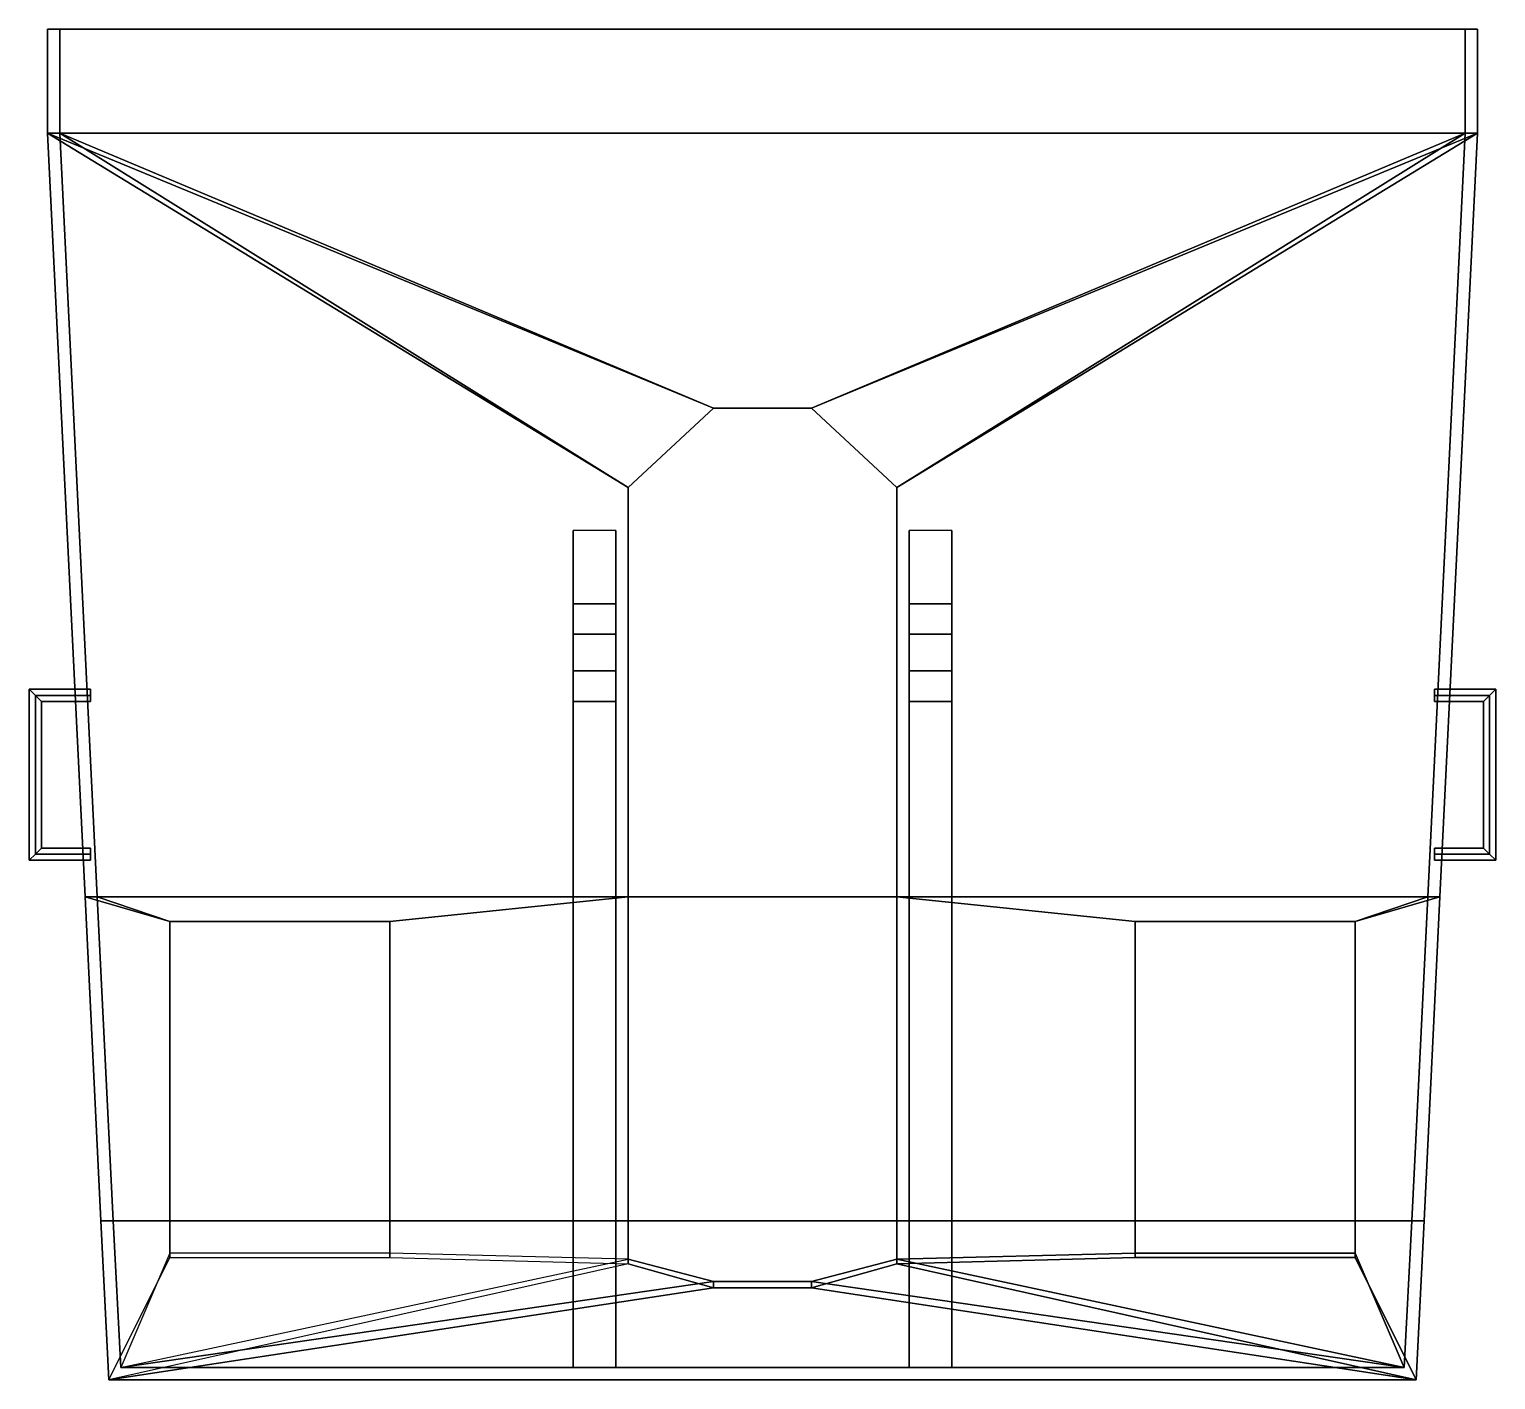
# Model space of a CAD drawing. Extents: x -1.2 to 1.2, y -1.03 to 1.18.
import ezdxf

# ---------------------------------------------------------------- set-up
doc = ezdxf.new("R2010")
doc.units = 0
doc.layers.add('TURRET', color=2, linetype='CONTINUOUS')

msp = doc.modelspace()

# ---------------------------------------------------------------- linework, layer by layer
at = {"layer": 'TURRET'}
for points in [[(-1.17, 1.18, 1.88), (-1.17, 1.18, 1.9), (1.17, 1.18, 1.9), (1.17, 1.18, 1.88)], [(-1.17, 1.01, 1.9), (-1.17, 1.18, 1.9), (-1.17, 1.18, 1.88), (-1.17, 1.01, 1.9)], [(1.17, 1.01, 1.9), (1.17, 1.18, 1.9), (-1.17, 1.18, 1.9), (-1.17, 1.01, 1.9)], [(-1.17, 1.01, 1.9), (-1.17, 1.18, 1.88), (-1.17, 1.01, 0.02)], [(-1.15, 1.01, 0.02), (-1.17, 1.01, 0.02), (-1.17, 1.18, 1.88), (-1.15, 1.18, 1.88)], [(-1.15, 1.01, 1.88), (-1.15, 1.18, 1.88), (1.15, 1.18, 1.88), (1.15, 1.01, 1.88)], [(-1.15, 1.01, 0.02), (-1.15, 1.01, 0.02), (-1.15, 1.18, 1.88), (-1.15, 1.01, 1.88)], [(1.15, 1.01, 0.02), (1.15, 1.01, 0.02), (1.15, 1.01, 1.88), (1.15, 1.18, 1.88)], [(1.15, 1.01, 0.02), (1.15, 1.18, 1.88), (1.17, 1.18, 1.88), (1.17, 1.01, 0.02)], [(1.17, 1.18, 1.88), (1.17, 1.18, 1.9), (1.17, 1.01, 1.9), (1.17, 1.01, 0.02)], [(1.17, 1.01, 0.02), (1.17, 1.01), (-1.17, 1.01), (-1.17, 1.01, 0.02)], [(1.17, 1.01), (1.1087, -0.24), (-1.1087, -0.24), (-1.17, 1.01)], [(-1.17, 1.01, 1.9), (-0.08, 0.56, 1.9), (0.08, 0.56, 1.9), (1.17, 1.01, 1.9)], [(-1.17, 1.01), (-1.1087, -0.24), (-1.1087, -0.24, 1.9), (-1.17, 1.01, 1.9)], [(-1.17, 1.01, 1.9), (-1.1087, -0.24, 1.9), (-0.22, -0.24, 1.9), (-0.22, 0.43, 1.9)], [(-1.17, 1.01, 1.9), (-1.17, 1.01, 1.9), (-0.22, 0.43, 1.9), (-0.08, 0.56, 1.9)], [(-1.15, 1.01, 0.02), (-1.0887, -0.24, 0.02), (1.0887, -0.24, 0.02), (1.15, 1.01, 0.02)], [(1.15, 1.01, 1.88), (0.08, 0.56, 1.88), (-0.08, 0.56, 1.88), (-1.15, 1.01, 1.88)], [(-1.15, 1.01, 1.88), (-1.0887, -0.24, 1.88), (-1.0887, -0.24, 0.02), (-1.15, 1.01, 0.02)], [(-0.22, 0.43, 1.88), (-0.22, -0.24, 1.88), (-1.0887, -0.24, 1.88), (-1.15, 1.01, 1.88)], [(-0.08, 0.56, 1.88), (-0.22, 0.43, 1.88), (-1.15, 1.01, 1.88)], [(0.08, 0.56, 1.9), (0.22, 0.43, 1.9), (1.17, 1.01, 1.9)], [(1.15, 1.01, 1.88), (1.15, 1.01, 1.88), (0.22, 0.43, 1.88), (0.08, 0.56, 1.88)], [(1.15, 1.01, 1.88), (1.0887, -0.24, 1.88), (0.22, -0.24, 1.88), (0.22, 0.43, 1.88)], [(0.22, 0.43, 1.9), (0.22, -0.24, 1.9), (1.1087, -0.24, 1.9), (1.17, 1.01, 1.9)], [(1.15, 1.01, 0.02), (1.0887, -0.24, 0.02), (1.0887, -0.24, 1.88), (1.15, 1.01, 1.88)], [(1.1087, -0.24, 1.9), (1.1087, -0.24), (1.17, 1.01), (1.17, 1.01, 1.9)], [(-0.22, 0.43, 1.9), (-0.22, 0.43, 1.88), (-0.08, 0.56, 1.88), (-0.08, 0.56, 1.9)], [(-0.08, 0.56, 1.9), (-0.08, 0.56, 1.88), (0.08, 0.56, 1.88), (0.08, 0.56, 1.9)], [(0.08, 0.56, 1.9), (0.08, 0.56, 1.88), (0.22, 0.43, 1.88), (0.22, 0.43, 1.9)], [(-0.22, -0.24, 1.9), (-0.22, -0.24, 1.88), (-0.22, 0.43, 1.88), (-0.22, 0.43, 1.9)], [(0.22, 0.43, 1.9), (0.22, 0.43, 1.88), (0.22, -0.24, 1.88), (0.22, -0.24, 1.9)], [(-0.24, 0.24, 1.37), (-0.24, 0.36, 0.02), (-0.31, 0.36, 0.02), (-0.31, 0.24, 1.37)], [(-0.31, 0.36, 0.02), (-0.31, -1.01, 0.02), (-0.31, 0.08, 1.37), (-0.31, 0.24, 1.37)], [(-0.24, 0.08, 1.37), (-0.24, -1.01, 0.02), (-0.24, 0.36, 0.02), (-0.24, 0.24, 1.37)], [(0.24, 0.36, 0.02), (0.24, -1.01, 0.02), (0.24, 0.08, 1.37), (0.24, 0.24, 1.37)], [(0.31, 0.24, 1.37), (0.31, 0.36, 0.02), (0.24, 0.36, 0.02), (0.24, 0.24, 1.37)], [(0.31, 0.08, 1.37), (0.31, -1.01, 0.02), (0.31, 0.36, 0.02), (0.31, 0.24, 1.37)], [(-0.31, 0.24, 1.37), (-0.31, 0.19, 1.44), (-0.24, 0.19, 1.44), (-0.24, 0.24, 1.37)], [(-0.31, 0.13, 1.44), (-0.31, 0.19, 1.44), (-0.31, 0.24, 1.37), (-0.31, 0.08, 1.37)], [(-0.24, 0.24, 1.37), (-0.24, 0.19, 1.44), (-0.24, 0.13, 1.44), (-0.24, 0.08, 1.37)], [(0.24, 0.24, 1.37), (0.24, 0.19, 1.44), (0.31, 0.19, 1.44), (0.31, 0.24, 1.37)], [(0.24, 0.13, 1.44), (0.24, 0.19, 1.44), (0.24, 0.24, 1.37), (0.24, 0.08, 1.37)], [(0.31, 0.24, 1.37), (0.31, 0.19, 1.44), (0.31, 0.13, 1.44), (0.31, 0.08, 1.37)], [(-0.24, 0.13, 1.44), (-0.24, 0.19, 1.44), (-0.31, 0.19, 1.44), (-0.31, 0.13, 1.44)], [(0.31, 0.13, 1.44), (0.31, 0.19, 1.44), (0.24, 0.19, 1.44), (0.24, 0.13, 1.44)], [(-0.24, 0.08, 1.37), (-0.24, 0.13, 1.44), (-0.31, 0.13, 1.44), (-0.31, 0.08, 1.37)], [(0.31, 0.08, 1.37), (0.31, 0.13, 1.44), (0.24, 0.13, 1.44), (0.24, 0.08, 1.37)], [(-1.2, 0.1, 0.46), (-1.19, 0.09, 0.47), (-1.1, 0.09, 0.47), (-1.1, 0.1, 0.46)], [(-1.19, 0.09, 0.45), (-1.2, 0.1, 0.46), (-1.1, 0.1, 0.46), (-1.1, 0.09, 0.45)], [(-1.19, 0.09, 0.47), (-1.2, 0.1, 0.46), (-1.2, -0.18, 0.46), (-1.19, -0.17, 0.47)], [(-1.2, 0.1, 0.46), (-1.19, 0.09, 0.45), (-1.19, -0.17, 0.45), (-1.2, -0.18, 0.46)], [(-1.19, 0.09, 0.88), (-1.2, 0.1, 0.89), (-1.1, 0.1, 0.89), (-1.1, 0.09, 0.88)], [(-1.2, 0.1, 0.89), (-1.19, 0.09, 0.9), (-1.1, 0.09, 0.9), (-1.1, 0.1, 0.89)], [(-1.2, 0.1, 0.89), (-1.19, 0.09, 0.88), (-1.19, -0.17, 0.88), (-1.2, -0.18, 0.89)], [(-1.19, 0.09, 0.9), (-1.2, 0.1, 0.89), (-1.2, -0.18, 0.89), (-1.19, -0.17, 0.9)], [(-1.19, 0.09, 0.02), (-1.2, 0.1, 0.03), (-1.1, 0.1, 0.03), (-1.1, 0.09, 0.02)], [(-1.2, 0.1, 0.03), (-1.19, 0.09, 0.04), (-1.1, 0.09, 0.04), (-1.1, 0.1, 0.03)], [(-1.2, 0.1, 0.03), (-1.19, 0.09, 0.02), (-1.19, -0.17, 0.02), (-1.2, -0.18, 0.03)], [(-1.19, 0.09, 0.04), (-1.2, 0.1, 0.03), (-1.2, -0.18, 0.03), (-1.19, -0.17, 0.04)], [(-1.19, 0.09, 1.31), (-1.2, 0.1, 1.32), (-1.1, 0.1, 1.32), (-1.1, 0.09, 1.31)], [(-1.2, 0.1, 1.32), (-1.19, 0.09, 1.33), (-1.1, 0.09, 1.33), (-1.1, 0.1, 1.32)], [(-1.2, 0.1, 1.32), (-1.19, 0.09, 1.31), (-1.19, -0.17, 1.31), (-1.2, -0.18, 1.32)], [(-1.19, 0.09, 1.33), (-1.2, 0.1, 1.32), (-1.2, -0.18, 1.32), (-1.19, -0.17, 1.33)], [(-1.19, 0.09, 1.76), (-1.2, 0.1, 1.75), (-1.2, -0.18, 1.75), (-1.19, -0.17, 1.76)], [(-1.2, 0.1, 1.75), (-1.19, 0.09, 1.74), (-1.19, -0.17, 1.74), (-1.2, -0.18, 1.75)], [(-1.2, 0.1, 1.75), (-1.19, 0.09, 1.76), (-1.1, 0.09, 1.76), (-1.1, 0.1, 1.75)], [(-1.19, 0.09, 1.74), (-1.2, 0.1, 1.75), (-1.1, 0.1, 1.75), (-1.1, 0.09, 1.74)], [(1.2, 0.1, 0.46), (1.19, 0.09, 0.45), (1.1, 0.09, 0.45), (1.1, 0.1, 0.46)], [(1.19, 0.09, 0.47), (1.2, 0.1, 0.46), (1.1, 0.1, 0.46), (1.1, 0.09, 0.47)], [(1.19, 0.09, 0.9), (1.2, 0.1, 0.89), (1.1, 0.1, 0.89), (1.1, 0.09, 0.9)], [(1.2, 0.1, 0.89), (1.19, 0.09, 0.88), (1.1, 0.09, 0.88), (1.1, 0.1, 0.89)], [(1.19, 0.09, 0.04), (1.2, 0.1, 0.03), (1.1, 0.1, 0.03), (1.1, 0.09, 0.04)], [(1.2, 0.1, 0.03), (1.19, 0.09, 0.02), (1.1, 0.09, 0.02), (1.1, 0.1, 0.03)], [(1.19, 0.09, 1.33), (1.2, 0.1, 1.32), (1.1, 0.1, 1.32), (1.1, 0.09, 1.33)], [(1.2, 0.1, 1.32), (1.19, 0.09, 1.31), (1.1, 0.09, 1.31), (1.1, 0.1, 1.32)], [(1.2, 0.1, 1.75), (1.19, 0.09, 1.74), (1.1, 0.09, 1.74), (1.1, 0.1, 1.75)], [(1.19, 0.09, 1.76), (1.2, 0.1, 1.75), (1.1, 0.1, 1.75), (1.1, 0.09, 1.76)], [(1.2, -0.18, 0.46), (1.19, -0.17, 0.45), (1.19, 0.09, 0.45), (1.2, 0.1, 0.46)], [(1.19, -0.17, 0.47), (1.2, -0.18, 0.46), (1.2, 0.1, 0.46), (1.19, 0.09, 0.47)], [(1.19, -0.17, 0.9), (1.2, -0.18, 0.89), (1.2, 0.1, 0.89), (1.19, 0.09, 0.9)], [(1.2, -0.18, 0.89), (1.19, -0.17, 0.88), (1.19, 0.09, 0.88), (1.2, 0.1, 0.89)], [(1.19, -0.17, 0.04), (1.2, -0.18, 0.03), (1.2, 0.1, 0.03), (1.19, 0.09, 0.04)], [(1.2, -0.18, 0.03), (1.19, -0.17, 0.02), (1.19, 0.09, 0.02), (1.2, 0.1, 0.03)], [(1.19, -0.17, 1.33), (1.2, -0.18, 1.32), (1.2, 0.1, 1.32), (1.19, 0.09, 1.33)], [(1.2, -0.18, 1.32), (1.19, -0.17, 1.31), (1.19, 0.09, 1.31), (1.2, 0.1, 1.32)], [(1.2, -0.18, 1.75), (1.19, -0.17, 1.74), (1.19, 0.09, 1.74), (1.2, 0.1, 1.75)], [(1.19, -0.17, 1.76), (1.2, -0.18, 1.75), (1.2, 0.1, 1.75), (1.19, 0.09, 1.76)], [(-1.19, 0.09, 0.47), (-1.18, 0.08, 0.46), (-1.1, 0.08, 0.46), (-1.1, 0.09, 0.47)], [(-1.18, 0.08, 0.46), (-1.19, 0.09, 0.45), (-1.1, 0.09, 0.45), (-1.1, 0.08, 0.46)], [(-1.18, 0.08, 0.46), (-1.19, 0.09, 0.47), (-1.19, -0.17, 0.47), (-1.18, -0.16, 0.46)], [(-1.19, 0.09, 0.45), (-1.18, 0.08, 0.46), (-1.18, -0.16, 0.46), (-1.19, -0.17, 0.45)], [(-1.19, 0.09, 0.9), (-1.18, 0.08, 0.89), (-1.1, 0.08, 0.89), (-1.1, 0.09, 0.9)], [(-1.18, 0.08, 0.89), (-1.19, 0.09, 0.88), (-1.1, 0.09, 0.88), (-1.1, 0.08, 0.89)], [(-1.19, 0.09, 0.88), (-1.18, 0.08, 0.89), (-1.18, -0.16, 0.89), (-1.19, -0.17, 0.88)], [(-1.18, 0.08, 0.89), (-1.19, 0.09, 0.9), (-1.19, -0.17, 0.9), (-1.18, -0.16, 0.89)], [(-1.19, 0.09, 0.04), (-1.18, 0.08, 0.03), (-1.1, 0.08, 0.03), (-1.1, 0.09, 0.04)], [(-1.18, 0.08, 0.03), (-1.19, 0.09, 0.02), (-1.1, 0.09, 0.02), (-1.1, 0.08, 0.03)], [(-1.19, 0.09, 0.02), (-1.18, 0.08, 0.03), (-1.18, -0.16, 0.03), (-1.19, -0.17, 0.02)], [(-1.18, 0.08, 0.03), (-1.19, 0.09, 0.04), (-1.19, -0.17, 0.04), (-1.18, -0.16, 0.03)], [(-1.19, 0.09, 1.33), (-1.18, 0.08, 1.32), (-1.1, 0.08, 1.32), (-1.1, 0.09, 1.33)], [(-1.18, 0.08, 1.32), (-1.19, 0.09, 1.31), (-1.1, 0.09, 1.31), (-1.1, 0.08, 1.32)], [(-1.19, 0.09, 1.31), (-1.18, 0.08, 1.32), (-1.18, -0.16, 1.32), (-1.19, -0.17, 1.31)], [(-1.18, 0.08, 1.32), (-1.19, 0.09, 1.33), (-1.19, -0.17, 1.33), (-1.18, -0.16, 1.32)], [(-1.18, 0.08, 1.75), (-1.19, 0.09, 1.76), (-1.19, -0.17, 1.76), (-1.18, -0.16, 1.75)], [(-1.19, 0.09, 1.74), (-1.18, 0.08, 1.75), (-1.18, -0.16, 1.75), (-1.19, -0.17, 1.74)], [(-1.18, 0.08, 1.75), (-1.19, 0.09, 1.74), (-1.1, 0.09, 1.74), (-1.1, 0.08, 1.75)], [(-1.19, 0.09, 1.76), (-1.18, 0.08, 1.75), (-1.1, 0.08, 1.75), (-1.1, 0.09, 1.76)], [(-0.31, 0.08, 1.37), (-0.31, -1.01, 0.02), (-0.24, -1.01, 0.02), (-0.24, 0.08, 1.37)], [(0.24, 0.08, 1.37), (0.24, -1.01, 0.02), (0.31, -1.01, 0.02), (0.31, 0.08, 1.37)], [(1.19, 0.09, 0.45), (1.18, 0.08, 0.46), (1.1, 0.08, 0.46), (1.1, 0.09, 0.45)], [(1.18, 0.08, 0.46), (1.19, 0.09, 0.47), (1.1, 0.09, 0.47), (1.1, 0.08, 0.46)], [(1.18, 0.08, 0.89), (1.19, 0.09, 0.9), (1.1, 0.09, 0.9), (1.1, 0.08, 0.89)], [(1.19, 0.09, 0.88), (1.18, 0.08, 0.89), (1.1, 0.08, 0.89), (1.1, 0.09, 0.88)], [(1.18, 0.08, 0.03), (1.19, 0.09, 0.04), (1.1, 0.09, 0.04), (1.1, 0.08, 0.03)], [(1.19, 0.09, 0.02), (1.18, 0.08, 0.03), (1.1, 0.08, 0.03), (1.1, 0.09, 0.02)], [(1.18, 0.08, 1.32), (1.19, 0.09, 1.33), (1.1, 0.09, 1.33), (1.1, 0.08, 1.32)], [(1.19, 0.09, 1.31), (1.18, 0.08, 1.32), (1.1, 0.08, 1.32), (1.1, 0.09, 1.31)], [(1.19, 0.09, 1.74), (1.18, 0.08, 1.75), (1.1, 0.08, 1.75), (1.1, 0.09, 1.74)], [(1.18, 0.08, 1.75), (1.19, 0.09, 1.76), (1.1, 0.09, 1.76), (1.1, 0.08, 1.75)], [(1.19, -0.17, 0.45), (1.18, -0.16, 0.46), (1.18, 0.08, 0.46), (1.19, 0.09, 0.45)], [(1.18, -0.16, 0.46), (1.19, -0.17, 0.47), (1.19, 0.09, 0.47), (1.18, 0.08, 0.46)], [(1.18, -0.16, 0.89), (1.19, -0.17, 0.9), (1.19, 0.09, 0.9), (1.18, 0.08, 0.89)], [(1.19, -0.17, 0.88), (1.18, -0.16, 0.89), (1.18, 0.08, 0.89), (1.19, 0.09, 0.88)], [(1.18, -0.16, 0.03), (1.19, -0.17, 0.04), (1.19, 0.09, 0.04), (1.18, 0.08, 0.03)], [(1.19, -0.17, 0.02), (1.18, -0.16, 0.03), (1.18, 0.08, 0.03), (1.19, 0.09, 0.02)], [(1.18, -0.16, 1.32), (1.19, -0.17, 1.33), (1.19, 0.09, 1.33), (1.18, 0.08, 1.32)], [(1.19, -0.17, 1.31), (1.18, -0.16, 1.32), (1.18, 0.08, 1.32), (1.19, 0.09, 1.31)], [(1.19, -0.17, 1.74), (1.18, -0.16, 1.75), (1.18, 0.08, 1.75), (1.19, 0.09, 1.74)], [(1.18, -0.16, 1.75), (1.19, -0.17, 1.76), (1.19, 0.09, 1.76), (1.18, 0.08, 1.75)], [(-1.18, -0.16, 0.46), (-1.19, -0.17, 0.47), (-1.1, -0.17, 0.47), (-1.1, -0.16, 0.46)], [(-1.19, -0.17, 0.45), (-1.18, -0.16, 0.46), (-1.1, -0.16, 0.46), (-1.1, -0.17, 0.45)], [(-1.19, -0.17, 0.88), (-1.18, -0.16, 0.89), (-1.1, -0.16, 0.89), (-1.1, -0.17, 0.88)], [(-1.18, -0.16, 0.89), (-1.19, -0.17, 0.9), (-1.1, -0.17, 0.9), (-1.1, -0.16, 0.89)], [(-1.19, -0.17, 0.02), (-1.18, -0.16, 0.03), (-1.1, -0.16, 0.03), (-1.1, -0.17, 0.02)], [(-1.18, -0.16, 0.03), (-1.19, -0.17, 0.04), (-1.1, -0.17, 0.04), (-1.1, -0.16, 0.03)], [(-1.19, -0.17, 1.31), (-1.18, -0.16, 1.32), (-1.1, -0.16, 1.32), (-1.1, -0.17, 1.31)], [(-1.18, -0.16, 1.32), (-1.19, -0.17, 1.33), (-1.1, -0.17, 1.33), (-1.1, -0.16, 1.32)], [(-1.18, -0.16, 1.75), (-1.19, -0.17, 1.76), (-1.1, -0.17, 1.76), (-1.1, -0.16, 1.75)], [(-1.19, -0.17, 1.74), (-1.18, -0.16, 1.75), (-1.1, -0.16, 1.75), (-1.1, -0.17, 1.74)], [(1.18, -0.16, 0.46), (1.19, -0.17, 0.45), (1.1, -0.17, 0.45), (1.1, -0.16, 0.46)], [(1.19, -0.17, 0.47), (1.18, -0.16, 0.46), (1.1, -0.16, 0.46), (1.1, -0.17, 0.47)], [(1.18, -0.16, 0.89), (1.19, -0.17, 0.88), (1.1, -0.17, 0.88), (1.1, -0.16, 0.89)], [(1.19, -0.17, 0.9), (1.18, -0.16, 0.89), (1.1, -0.16, 0.89), (1.1, -0.17, 0.9)], [(1.18, -0.16, 0.03), (1.19, -0.17, 0.02), (1.1, -0.17, 0.02), (1.1, -0.16, 0.03)], [(1.19, -0.17, 0.04), (1.18, -0.16, 0.03), (1.1, -0.16, 0.03), (1.1, -0.17, 0.04)], [(1.18, -0.16, 1.32), (1.19, -0.17, 1.31), (1.1, -0.17, 1.31), (1.1, -0.16, 1.32)], [(1.19, -0.17, 1.33), (1.18, -0.16, 1.32), (1.1, -0.16, 1.32), (1.1, -0.17, 1.33)], [(1.19, -0.17, 1.76), (1.18, -0.16, 1.75), (1.1, -0.16, 1.75), (1.1, -0.17, 1.76)], [(1.18, -0.16, 1.75), (1.19, -0.17, 1.74), (1.1, -0.17, 1.74), (1.1, -0.16, 1.75)], [(-1.19, -0.17, 0.47), (-1.2, -0.18, 0.46), (-1.1, -0.18, 0.46), (-1.1, -0.17, 0.47)], [(-1.2, -0.18, 0.46), (-1.19, -0.17, 0.45), (-1.1, -0.17, 0.45), (-1.1, -0.18, 0.46)], [(-1.2, -0.18, 0.89), (-1.19, -0.17, 0.88), (-1.1, -0.17, 0.88), (-1.1, -0.18, 0.89)], [(-1.19, -0.17, 0.9), (-1.2, -0.18, 0.89), (-1.1, -0.18, 0.89), (-1.1, -0.17, 0.9)], [(-1.2, -0.18, 0.03), (-1.19, -0.17, 0.02), (-1.1, -0.17, 0.02), (-1.1, -0.18, 0.03)], [(-1.19, -0.17, 0.04), (-1.2, -0.18, 0.03), (-1.1, -0.18, 0.03), (-1.1, -0.17, 0.04)], [(-1.2, -0.18, 1.32), (-1.19, -0.17, 1.31), (-1.1, -0.17, 1.31), (-1.1, -0.18, 1.32)], [(-1.19, -0.17, 1.33), (-1.2, -0.18, 1.32), (-1.1, -0.18, 1.32), (-1.1, -0.17, 1.33)], [(-1.19, -0.17, 1.76), (-1.2, -0.18, 1.75), (-1.1, -0.18, 1.75), (-1.1, -0.17, 1.76)], [(-1.2, -0.18, 1.75), (-1.19, -0.17, 1.74), (-1.1, -0.17, 1.74), (-1.1, -0.18, 1.75)], [(1.19, -0.17, 0.45), (1.2, -0.18, 0.46), (1.1, -0.18, 0.46), (1.1, -0.17, 0.45)], [(1.2, -0.18, 0.46), (1.19, -0.17, 0.47), (1.1, -0.17, 0.47), (1.1, -0.18, 0.46)], [(1.2, -0.18, 0.89), (1.19, -0.17, 0.9), (1.1, -0.17, 0.9), (1.1, -0.18, 0.89)], [(1.19, -0.17, 0.88), (1.2, -0.18, 0.89), (1.1, -0.18, 0.89), (1.1, -0.17, 0.88)], [(1.2, -0.18, 0.03), (1.19, -0.17, 0.04), (1.1, -0.17, 0.04), (1.1, -0.18, 0.03)], [(1.19, -0.17, 0.02), (1.2, -0.18, 0.03), (1.1, -0.18, 0.03), (1.1, -0.17, 0.02)], [(1.2, -0.18, 1.32), (1.19, -0.17, 1.33), (1.1, -0.17, 1.33), (1.1, -0.18, 1.32)], [(1.19, -0.17, 1.31), (1.2, -0.18, 1.32), (1.1, -0.18, 1.32), (1.1, -0.17, 1.31)], [(1.19, -0.17, 1.74), (1.2, -0.18, 1.75), (1.1, -0.18, 1.75), (1.1, -0.17, 1.74)], [(1.2, -0.18, 1.75), (1.19, -0.17, 1.76), (1.1, -0.17, 1.76), (1.1, -0.18, 1.75)], [(0.22, -0.24, 1.9), (0.61, -0.28, 1.8781), (0.97, -0.28, 1.8781), (1.1087, -0.24, 1.9)], [(1.0887, -0.24, 1.88), (0.97, -0.28, 1.8581), (0.61, -0.28, 1.8581), (0.22, -0.24, 1.88)], [(0.22, -0.24, 1.9), (0.22, -0.77, 1.61), (0.61, -0.77, 1.61), (0.61, -0.28, 1.8781)], [(1.1087, -0.24), (1.0827, -0.77), (-1.0827, -0.77), (-1.1087, -0.24)], [(-1.1087, -0.24, 1.9), (-0.97, -0.28, 1.8781), (-0.61, -0.28, 1.8781), (-0.22, -0.24, 1.9)], [(-1.1087, -0.24), (-1.0827, -0.77), (-1.0827, -0.77, 1.61), (-1.1087, -0.24, 1.9)], [(-1.0827, -0.77, 1.61), (-0.97, -0.77, 1.61), (-0.97, -0.28, 1.8781), (-1.1087, -0.24, 1.9)], [(-1.0887, -0.24, 0.02), (-1.0627, -0.77, 0.02), (1.0627, -0.77, 0.02), (1.0887, -0.24, 0.02)], [(-0.22, -0.24, 1.88), (-0.61, -0.28, 1.8581), (-0.97, -0.28, 1.8581), (-1.0887, -0.24, 1.88)], [(-1.0887, -0.24, 1.88), (-1.0627, -0.77, 1.59), (-1.0627, -0.77, 0.02), (-1.0887, -0.24, 0.02)], [(-1.0887, -0.24, 1.88), (-0.97, -0.28, 1.8581), (-0.97, -0.77, 1.59), (-1.0627, -0.77, 1.59)], [(-0.22, -0.24, 1.88), (-0.22, -0.77, 1.59), (-0.61, -0.77, 1.59), (-0.61, -0.28, 1.8581)], [(-0.61, -0.28, 1.8781), (-0.61, -0.77, 1.61), (-0.22, -0.77, 1.61), (-0.22, -0.24, 1.9)], [(-0.22, -0.77, 1.61), (-0.22, -0.77, 1.59), (-0.22, -0.24, 1.88), (-0.22, -0.24, 1.9)], [(0.22, -0.24, 1.9), (0.22, -0.24, 1.88), (0.22, -0.77, 1.59), (0.22, -0.77, 1.61)], [(0.61, -0.28, 1.8581), (0.61, -0.77, 1.59), (0.22, -0.77, 1.59), (0.22, -0.24, 1.88)], [(1.0887, -0.24, 1.88), (1.0627, -0.77, 1.59), (0.97, -0.77, 1.59), (0.97, -0.28, 1.8581)], [(0.97, -0.28, 1.8781), (0.97, -0.77, 1.61), (1.0827, -0.77, 1.61), (1.1087, -0.24, 1.9)], [(1.0887, -0.24, 0.02), (1.0627, -0.77, 0.02), (1.0627, -0.77, 1.59), (1.0887, -0.24, 1.88)], [(1.0827, -0.77, 1.61), (1.0827, -0.77), (1.1087, -0.24), (1.1087, -0.24, 1.9)], [(-0.97, -0.28, 1.8781), (-0.97, -0.28, 1.8581), (-0.61, -0.28, 1.8581), (-0.61, -0.28, 1.8781)], [(-0.97, -0.77, 1.61), (-0.97, -0.77, 1.59), (-0.97, -0.28, 1.8581), (-0.97, -0.28, 1.8781)], [(-0.61, -0.28, 1.8781), (-0.61, -0.28, 1.8581), (-0.61, -0.77, 1.59), (-0.61, -0.77, 1.61)], [(0.61, -0.77, 1.61), (0.61, -0.77, 1.59), (0.61, -0.28, 1.8581), (0.61, -0.28, 1.8781)], [(0.61, -0.28, 1.8781), (0.61, -0.28, 1.8581), (0.97, -0.28, 1.8581), (0.97, -0.28, 1.8781)], [(0.97, -0.28, 1.8781), (0.97, -0.28, 1.8581), (0.97, -0.77, 1.59), (0.97, -0.77, 1.61)], [(-1.0827, -0.77), (-1.07, -1.03), (-1.07, -1.03, 0.02), (-1.0827, -0.77)], [(1.0827, -0.77), (1.07, -1.03), (-1.07, -1.03), (-1.0827, -0.77)], [(-1.0827, -0.77, 1.61), (-1.07, -1.03, 0.02), (-0.97, -0.83, 1.2431), (-0.97, -0.77, 1.61)], [(-1.0827, -0.77), (-1.07, -1.03, 0.02), (-1.0827, -0.77, 1.59)], [(-1.0627, -0.77, 0.02), (-1.05, -1.01, 0.02), (1.05, -1.01, 0.02), (1.0627, -0.77, 0.02)], [(-0.97, -0.77, 1.59), (-0.97, -0.823, 1.2431), (-1.05, -1.01, 0.02), (-1.0627, -0.77, 1.59)], [(-1.0627, -0.77, 1.59), (-1.0627, -0.77, 1.59), (-1.05, -1.01, 0.02), (-1.0627, -0.77, 0.02)], [(-0.97, -0.83, 1.2431), (-0.97, -0.823, 1.2431), (-0.97, -0.77, 1.59), (-0.97, -0.77, 1.61)], [(-0.61, -0.77, 1.61), (-0.61, -0.77, 1.59), (-0.61, -0.823, 1.2431), (-0.61, -0.83, 1.2431)], [(-0.22, -0.77, 1.59), (-0.22, -0.8327, 1.18), (-0.61, -0.823, 1.2431), (-0.61, -0.77, 1.59)], [(-0.61, -0.77, 1.61), (-0.61, -0.83, 1.2431), (-0.22, -0.8403, 1.18), (-0.22, -0.77, 1.61)], [(-0.22, -0.8403, 1.18), (-0.22, -0.8327, 1.18), (-0.22, -0.77, 1.59), (-0.22, -0.77, 1.61)], [(0.22, -0.77, 1.61), (0.22, -0.77, 1.59), (0.22, -0.8327, 1.18), (0.22, -0.8403, 1.18)], [(0.22, -0.77, 1.61), (0.22, -0.8403, 1.18), (0.61, -0.83, 1.2431), (0.61, -0.77, 1.61)], [(0.61, -0.77, 1.59), (0.61, -0.823, 1.2431), (0.22, -0.8327, 1.18), (0.22, -0.77, 1.59)], [(0.61, -0.83, 1.2431), (0.61, -0.823, 1.2431), (0.61, -0.77, 1.59), (0.61, -0.77, 1.61)], [(0.97, -0.77, 1.61), (0.97, -0.77, 1.59), (0.97, -0.823, 1.2431), (0.97, -0.83, 1.2431)], [(0.97, -0.77, 1.61), (0.97, -0.83, 1.2431), (1.07, -1.03, 0.02), (1.0827, -0.77, 1.61)], [(1.0627, -0.77, 1.59), (1.05, -1.01, 0.02), (0.97, -0.823, 1.2431), (0.97, -0.77, 1.59)], [(1.0627, -0.77, 0.02), (1.05, -1.01, 0.02), (1.0627, -0.77, 1.59)], [(1.07, -1.03, 0.02), (1.07, -1.03), (1.0827, -0.77)], [(1.07, -1.03, 0.02), (1.07, -1.03, 0.02), (1.0827, -0.77), (1.0827, -0.77, 1.61)], [(-0.22, -0.8403, 1.18), (-1.07, -1.03, 0.02), (-0.97, -0.83, 1.2431), (-0.61, -0.83, 1.2431)], [(-0.61, -0.823, 1.2431), (-0.97, -0.823, 1.2431), (-1.05, -1.01, 0.02), (-0.22, -0.8327, 1.18)], [(-1.05, -1.01, 0.02), (-0.22, -0.8327, 1.18), (-0.22, -0.8327, 1.18), (-0.08, -0.8694, 0.94)], [(-0.61, -0.83, 1.2431), (-0.61, -0.823, 1.2431), (-0.97, -0.823, 1.2431), (-0.97, -0.83, 1.2431)], [(-0.08, -0.8796, 0.94), (-0.08, -0.8694, 0.94), (-0.22, -0.8327, 1.18), (-0.22, -0.8403, 1.18)], [(0.22, -0.8403, 1.18), (0.22, -0.8327, 1.18), (0.08, -0.8694, 0.94), (0.08, -0.8796, 0.94)], [(0.08, -0.8694, 0.94), (0.22, -0.8327, 1.18), (0.22, -0.8327, 1.18), (1.05, -1.01, 0.02)], [(0.97, -0.823, 1.2431), (1.05, -1.01, 0.02), (0.22, -0.8327, 1.18), (0.61, -0.823, 1.2431)], [(0.61, -0.83, 1.2431), (0.22, -0.8403, 1.18), (1.07, -1.03, 0.02), (0.97, -0.83, 1.2431)], [(0.97, -0.83, 1.2431), (0.97, -0.823, 1.2431), (0.61, -0.823, 1.2431), (0.61, -0.83, 1.2431)], [(-0.22, -0.8403, 1.18), (-1.07, -1.03, 0.02), (-0.08, -0.8796, 0.94), (-0.22, -0.8403, 1.18)], [(0.22, -0.8403, 1.18), (0.08, -0.8796, 0.94), (1.07, -1.03, 0.02), (0.22, -0.8403, 1.18)], [(-0.08, -0.8796, 0.94), (-1.07, -1.03, 0.02), (1.07, -1.03, 0.02), (0.08, -0.8796, 0.94)], [(-1.05, -1.01, 0.02), (-0.08, -0.8694, 0.94), (0.08, -0.8694, 0.94), (1.05, -1.01, 0.02)], [(0.08, -0.8796, 0.94), (0.08, -0.8694, 0.94), (-0.08, -0.8694, 0.94), (-0.08, -0.8796, 0.94)], [(-1.07, -1.03, 0.02), (-1.07, -1.03), (1.07, -1.03), (1.07, -1.03, 0.02)]]:
    msp.add_3dface(points, dxfattribs=at)

doc.saveas('drawing.dxf')
